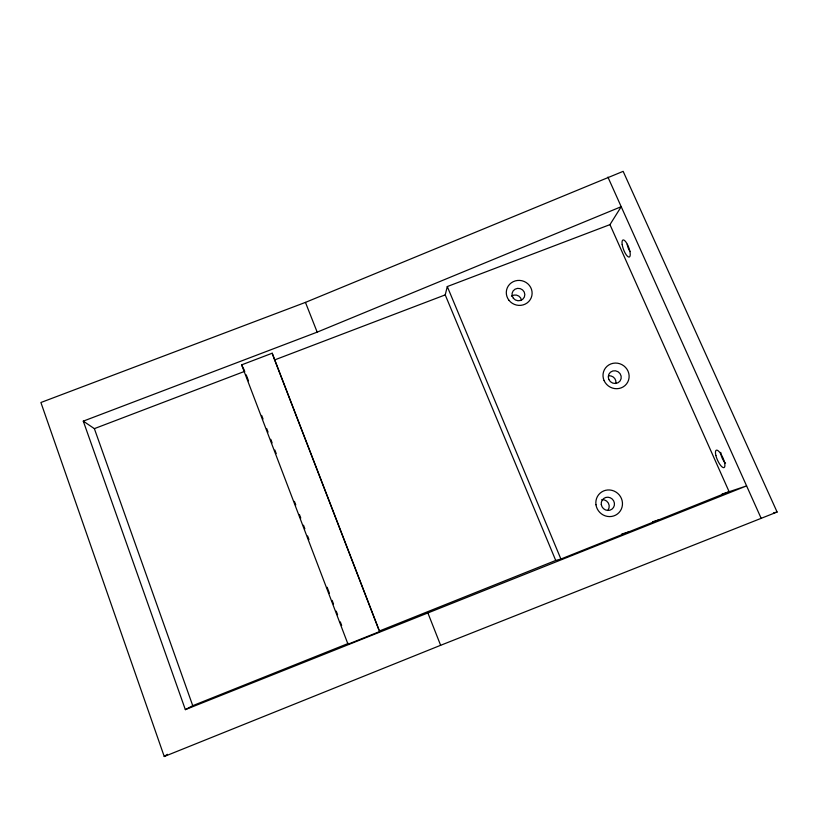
<?xml version="1.0" encoding="UTF-8"?>
<svg xmlns="http://www.w3.org/2000/svg" width="818" height="818" viewBox="0 0 818 818"><rect width="100%" height="100%" fill="white"/><g stroke="black" fill="none" stroke-linecap="round" stroke-linejoin="round"><path stroke-width="1.23" d="M609.962 224.623L729.124 491.73L560.903 559.031L555.729 560.463L445.227 294.889L447.293 286.556L609.962 224.623L621.21 206.698L317.179 332.139L83.283 421.137L185.349 709.635L746.599 485.902L721.957 494.123M348.008 644.216L379.664 631.547L272.189 353.223L241.627 364.869L348.008 644.216L348.499 643.367L192.741 705.678L185.349 709.635M164.244 756.517L440.636 645.3L777.1 512.027L623.152 171.351L305.451 302.384L40.9 402.507L164.244 756.517L167.353 754.308M555.729 560.463L379.307 631.046L379.664 631.547M83.283 421.137L94.367 428.642L244.848 371.28M378.846 629.85L274.623 359.93L445.227 294.889M652.56 521.812L659.196 519.706M621.66 534.082L628.602 531.945M773.439 512.927L777.1 512.027M241.627 364.869L244.316 370.206M607.917 177.107L761.21 518.428M447.293 286.556L560.903 559.031M305.451 302.384L317.179 332.139M427.763 612.641L440.636 645.3M246.218 374.859L248.488 380.82M261.668 415.432L263.038 419.01M266.668 428.56L268.038 432.139M270.768 439.297L272.128 442.875M274.858 450.043L276.218 453.622M294.398 501.352L295.768 504.931M299.408 514.481L300.768 518.06M303.498 525.217L304.858 528.806M307.588 535.964L308.948 539.543M327.139 587.273L329.409 593.244M332.139 600.402L333.499 603.981M336.229 611.148L337.589 614.727M340.319 621.885L341.679 625.463M272.189 353.223L274.623 359.93M94.367 428.642L192.741 705.678M725.556 463.1A6.8 2.127 65.8 0 1 720.76 452.385M630.085 251.586A6.503 2.025 69.6 0 1 627.171 244.285M511.465 296.147A6.309 6.074 18.3 0 1 521.536 300.38M601.803 499.675A6.605 6.37 45.5 0 1 607.958 510.176M608.674 375.789A6.432 6.176 31.8 0 1 615.934 382.936M715.883 455.514A9.519 2.945 65.9 0 0 724.042 467.599A9.519 2.945 65.9 0 0 720.617 453.591A9.519 2.945 65.9 0 0 715.883 455.514M622.191 244.572A9.1 2.802 69.6 0 0 629.134 257.067A9.1 2.802 69.6 0 0 627.079 243.836A9.1 2.802 69.6 0 0 622.191 244.572M509.011 300.339A12.955 12.454 18.1 0 0 531.158 297.895A12.955 12.454 18.1 0 0 517.467 280.472A12.955 12.454 18.1 0 0 509.011 300.339M595.974 504.767A13.558 13.088 45.2 0 0 617.457 513.98A13.558 13.088 45.2 0 0 614.032 491.045A13.558 13.088 45.2 0 0 595.974 504.767M513.336 298.243A6.442 6.196 18.1 0 0 524.358 297.046A6.442 6.196 18.1 0 0 517.549 288.376A6.442 6.196 18.1 0 0 513.336 298.243M601.291 504.573A6.748 6.503 45.2 0 0 611.966 509.164A6.748 6.503 45.2 0 0 610.269 497.753A6.748 6.503 45.2 0 0 601.291 504.573M604.093 380.585A13.221 12.679 31.5 0 0 626.588 383.877A13.221 12.679 31.5 0 0 617.529 363.202A13.221 12.679 31.5 0 0 604.093 380.585M608.796 379.45A6.575 6.309 31.6 0 0 619.983 381.096A6.575 6.309 31.6 0 0 615.484 370.81A6.575 6.309 31.6 0 0 608.796 379.45"/></g></svg>
